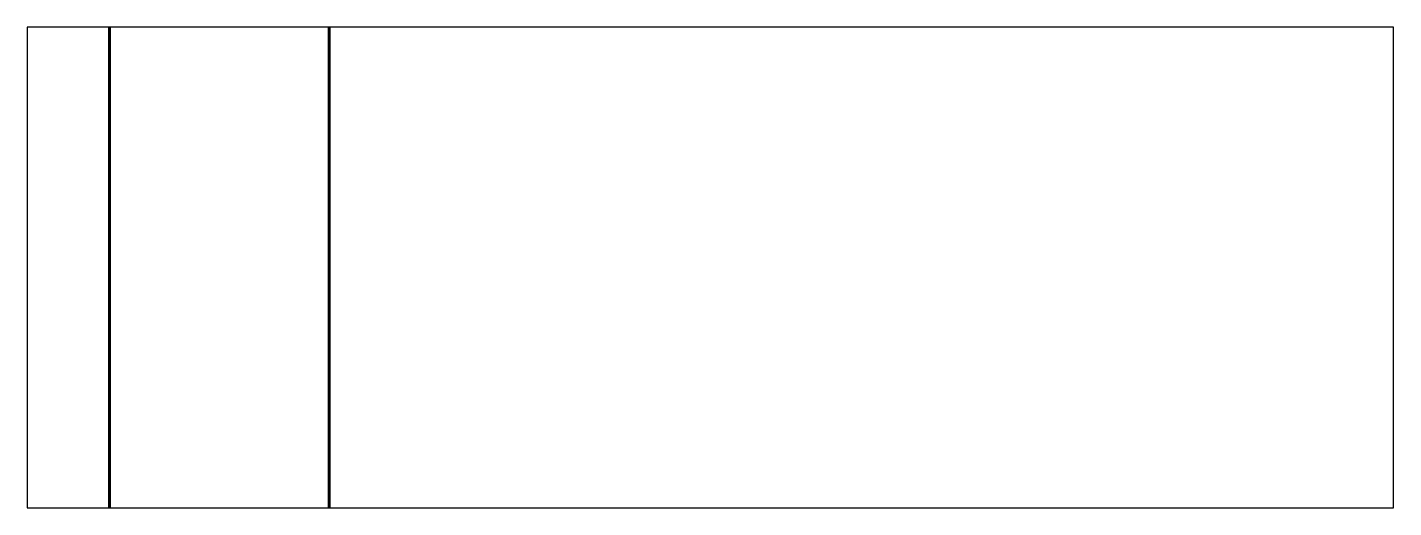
# Model space of a CAD drawing. Header units: millimetres. Extents: x 0 to 2478, y 0 to 872.
import ezdxf

# ---------------------------------------------------------------- set-up
doc = ezdxf.new("R2010")
doc.units = ezdxf.units.MM

msp = doc.modelspace()

# ---------------------------------------------------------------- linework, layer by layer
at = {"layer": 'BEND'}
for p, q in [((149.1, 872, 0), (149.1, 0, 0)), ((547.4, 872, 0), (547.4, 0, 0))]:
    msp.add_line(p, q, dxfattribs=at)
at = {"layer": 'BEND_EXTENT'}
for p, q in [((148, 0, 0), (148, 872, 0)), ((150.3, 872, 0), (150.3, 0, 0)), ((546.3, 0, 0), (546.3, 872, 0)), ((548.5, 872, 0), (548.5, 0, 0))]:
    msp.add_line(p, q, dxfattribs=at)
at = {"layer": 'OUTER_PROFILES'}
msp.add_lwpolyline([(2477.5, 872), (0, 872), (0, 0), (2477.5, 0)], close=True, dxfattribs=at)

doc.saveas('drawing.dxf')
